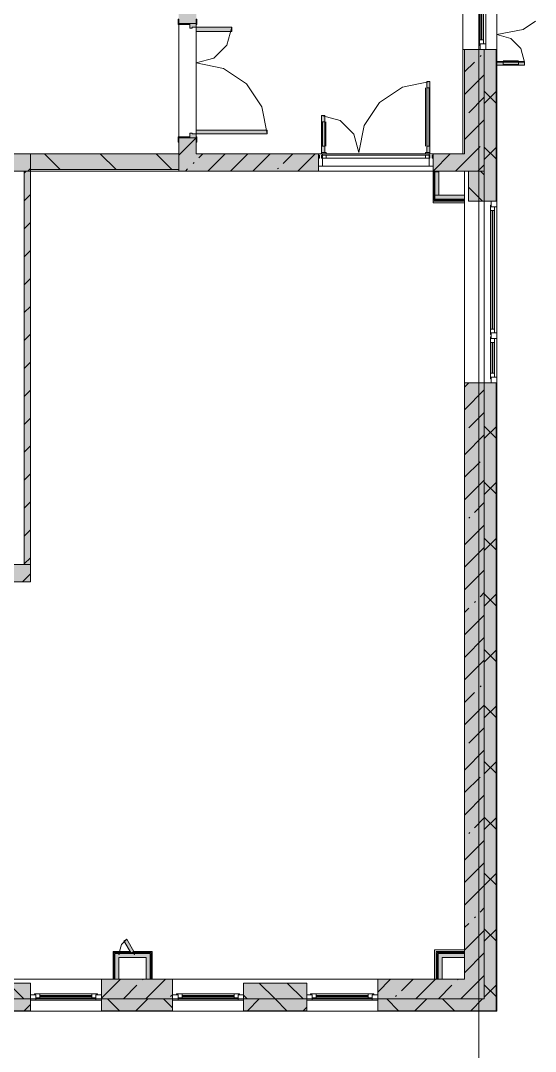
# Model space of a CAD drawing. Header units: millimetres. Extents: x -3817 to 677485, y -22715 to 103890.
# Drawn here: x 10659.8 to 10711.1, y -19609.9 to -19507.1 of the extents above; entities that cross this region are included whole.
import ezdxf

# ---------------------------------------------------------------- set-up
doc = ezdxf.new("R2010")
doc.units = ezdxf.units.MM
doc.layers.add('PDF _Геометрия', color=7, linetype='Continuous', true_color=0x1d1d1d)
doc.layers.add('PDF _Сплошная заливка', color=7, linetype='Continuous', true_color=0xffffff)

msp = doc.modelspace()

# ---------------------------------------------------------------- hatches: boundary and pattern name
at = {"layer": 'PDF _Сплошная заливка', "transparency": 33554559}
h = msp.add_hatch(color=256, dxfattribs=at)
h.paths.add_polyline_path([(10705.41, -19520.41), (10706.02, -19520.41), (10706.02, -19510.02), (10704.06, -19510.02), (10704.06, -19520.41)], flags=0)
h.paths.add_polyline_path([(10706.02, -19500.57), (10706.02, -19435.37), (10704.06, -19435.37), (10704.06, -19500.57), (10705.41, -19500.57)], flags=0)
h = msp.add_hatch(color=256, dxfattribs=at)
h.paths.add_polyline_path([(10706.02, -19605.84), (10707.21, -19605.84), (10707.21, -19543.24), (10706.02, -19543.24), (10706.02, -19604.66)], flags=0)
h.paths.add_polyline_path([(10707.21, -19525.14), (10707.21, -19510.02), (10706.02, -19510.02), (10706.02, -19525.14)], flags=0)
h.paths.add_polyline_path([(10707.21, -19500.57), (10707.21, -19435.37), (10706.02, -19435.37), (10706.02, -19500.57)], flags=0)
h = msp.add_hatch(color=256, dxfattribs=at)
h.paths.add_polyline_path([(10676.19, -19520.41), (10677.29, -19520.41), (10677.29, -19518.84), (10675.55, -19518.84), (10675.55, -19520.41)], flags=0)
h.paths.add_polyline_path([(10675.55, -19507.42), (10677.29, -19507.42), (10677.29, -19498.36), (10675.55, -19498.36), (10675.55, -19506.99)], flags=0)
h.paths.add_polyline_path([(10675.55, -19494.43), (10677.29, -19494.43), (10677.29, -19457.42), (10675.55, -19457.42), (10675.55, -19478.71)], flags=0)
at = {"layer": 'PDF _Сплошная заливка', "true_color": 0xe2e2e2, "transparency": 33554559}
for points in [[(10676.66, -19507.54), (10676.66, -19507.42), (10675.55, -19507.42), (10675.55, -19507.54), (10676.19, -19507.54)], [(10700.28, -19520.3), (10700.59, -19520.3), (10700.59, -19513.22), (10700.28, -19513.22), (10700.28, -19518.33)], [(10676.66, -19518.84), (10676.66, -19518.72), (10675.55, -19518.72), (10675.55, -19518.84), (10676.19, -19518.84)]]:
    msp.add_hatch(color=254, dxfattribs=at).paths.add_polyline_path(points)
h = msp.add_hatch(color=254, dxfattribs=at)
h.paths.add_polyline_path([(10677.29, -19518.84), (10677.29, -19518.44), (10676.66, -19518.36), (10676.66, -19518.84)], flags=0)
h.paths.add_polyline_path([(10676.66, -19507.89), (10676.89, -19507.81), (10677.29, -19507.81), (10677.29, -19507.42), (10676.66, -19507.42)], flags=0)
at = {"layer": 'PDF _Сплошная заливка', "transparency": 33554559}
h = msp.add_hatch(color=256, dxfattribs=at)
h.paths.add_polyline_path([(10675.55, -19521.99), (10675.55, -19520.41), (10660.75, -19520.41), (10660.75, -19521.99), (10661.58, -19521.99)], flags=0)
h.paths.add_polyline_path([(10589.1, -19521.99), (10589.1, -19520.41), (10585.32, -19520.41), (10585.32, -19521.99), (10588.86, -19521.99)], flags=0)
h.paths.add_polyline_path([(10597.21, -19521.99), (10602.48, -19521.99), (10602.48, -19520.41), (10596.97, -19520.41), (10596.97, -19521.99)], flags=0)
for points in [[(10660.12, -19522.14), (10660.75, -19522.14), (10660.75, -19520.41), (10602.48, -19520.41), (10602.48, -19522.14), (10632.37, -19522.14)], [(10700.91, -19525.14), (10701.01, -19525.04), (10701.01, -19522.22), (10700.91, -19522.22), (10700.91, -19522.73)], [(10701.01, -19525.04), (10701.1, -19524.94), (10701.1, -19522.22), (10701.01, -19522.22), (10701.01, -19522.73)], [(10706.02, -19525.14), (10706.02, -19522.14), (10704.45, -19522.14), (10704.45, -19525.14), (10705.41, -19525.14)], [(10701.5, -19525.14), (10704.06, -19525.14), (10704.06, -19525.04), (10701.1, -19525.04), (10701.01, -19525.14)], [(10704.06, -19525.04), (10704.06, -19524.94), (10701.1, -19524.94), (10701.1, -19525.04), (10701.5, -19525.04)], [(10704.06, -19604.66), (10706.02, -19604.66), (10706.02, -19543.24), (10704.06, -19543.24), (10704.06, -19602.69)], [(10672.69, -19602.69), (10672.78, -19602.69), (10672.78, -19600.13), (10672.69, -19600.13), (10672.69, -19601.98)], [(10672.78, -19602.69), (10672.88, -19602.69), (10672.88, -19600.03), (10672.78, -19600.13), (10672.78, -19601.98)], [(10701.32, -19602.69), (10701.42, -19602.69), (10701.42, -19600.13), (10701.32, -19600.13), (10701.32, -19601.98)], [(10704.06, -19604.66), (10704.06, -19602.69), (10695.4, -19602.69), (10695.4, -19604.66), (10698.1, -19604.66)]]:
    msp.add_hatch(color=256, dxfattribs=at).paths.add_polyline_path(points)
h = msp.add_hatch(color=256, dxfattribs=at)
h.paths.add_polyline_path([(10675.55, -19522.14), (10689.49, -19522.14), (10689.49, -19520.41), (10675.55, -19520.41), (10675.55, -19521.99)], flags=0)
h.paths.add_polyline_path([(10706.02, -19522.14), (10706.02, -19520.41), (10700.91, -19520.41), (10700.91, -19522.14), (10705.41, -19522.14)], flags=0)
h = msp.add_hatch(color=256, dxfattribs=at)
h.paths.add_polyline_path([(10653.66, -19563.09), (10660.75, -19563.09), (10660.75, -19561.35), (10653.66, -19561.35)], flags=0)
h.paths.add_polyline_path([(10632.37, -19563.09), (10645.4, -19563.09), (10645.4, -19561.35), (10602.48, -19561.35), (10602.48, -19563.09), (10603.16, -19563.09)], flags=0)
h = msp.add_hatch(color=256, dxfattribs=at)
h.paths.add_polyline_path([(10671.06, -19600.03), (10672.78, -19600.03), (10672.88, -19599.94), (10670.97, -19599.99), (10670.89, -19600.03)], flags=0)
h.paths.add_polyline_path([(10670.75, -19600.03), (10670.7, -19599.94), (10668.99, -19599.94), (10669.08, -19600.03), (10670.08, -19600.03)], flags=0)
at = {"layer": 'PDF _Сплошная заливка', "true_color": 0xe7e7e7, "transparency": 33554559}
for points in [[(10672.29, -19600.53), (10672.69, -19600.53), (10672.69, -19600.13), (10669.18, -19600.13), (10669.18, -19600.53), (10669.58, -19600.53)], [(10672.29, -19602.69), (10672.69, -19602.69), (10672.69, -19600.53), (10672.29, -19600.53), (10672.29, -19601.98)], [(10704.05, -19600.53), (10704.05, -19600.13), (10701.42, -19600.13), (10701.42, -19600.53), (10701.81, -19600.53)]]:
    msp.add_hatch(color=254, dxfattribs=at).paths.add_polyline_path(points)
at = {"layer": 'PDF _Сплошная заливка', "transparency": 33554559}
h = msp.add_hatch(color=256, dxfattribs=at)
h.paths.add_polyline_path([(10657.93, -19604.66), (10660.75, -19604.66), (10660.75, -19603.09), (10656.81, -19603.09), (10656.81, -19604.66)], flags=0)
h.paths.add_polyline_path([(10683.5, -19604.66), (10688.31, -19604.66), (10688.31, -19603.09), (10682.01, -19603.09), (10682.01, -19604.66)], flags=0)
h.paths.add_polyline_path([(10631.62, -19604.66), (10631.62, -19603.09), (10623.35, -19603.09), (10623.35, -19604.66)], flags=0)
h.paths.add_polyline_path([(10578.86, -19604.66), (10589.1, -19604.66), (10589.1, -19603.09), (10578.86, -19603.09)], flags=0)
h.paths.add_polyline_path([(10531.23, -19604.66), (10531.23, -19603.28), (10529.26, -19603.28), (10529.26, -19604.66), (10530.12, -19604.66)], flags=0)
h.paths.add_polyline_path([(10544.73, -19604.66), (10546.58, -19604.66), (10546.58, -19603.28), (10538.31, -19603.28), (10538.31, -19604.66)], flags=0)
h.paths.add_polyline_path([(10614.3, -19604.66), (10616.26, -19604.66), (10616.26, -19603.09), (10614.3, -19603.09)], flags=0)
h.paths.add_polyline_path([(10446.14, -19604.66), (10451.31, -19604.66), (10451.31, -19603.09), (10445.01, -19603.09), (10445.01, -19604.66), (10445.17, -19604.66)], flags=0)
h.paths.add_polyline_path([(10474.54, -19604.66), (10482.8, -19604.66), (10482.8, -19603.28), (10474.54, -19603.28)], flags=0)
h.paths.add_polyline_path([(10465.48, -19604.66), (10467.45, -19604.66), (10467.45, -19603.28), (10465.48, -19603.28)], flags=0)
h.paths.add_polyline_path([(10515.09, -19604.66), (10522.17, -19604.66), (10522.17, -19603.09), (10515.09, -19603.09)], flags=0)
h = msp.add_hatch(color=256, dxfattribs=at)
h.paths.add_polyline_path([(10705.41, -19605.84), (10706.02, -19605.84), (10706.02, -19604.66), (10695.4, -19604.66), (10695.4, -19605.84), (10698.1, -19605.84)], flags=0)
h.paths.add_polyline_path([(10688.31, -19605.84), (10688.31, -19604.66), (10682.01, -19604.66), (10682.01, -19605.84), (10683.5, -19605.84)], flags=0)
h.paths.add_polyline_path([(10584.9, -19605.84), (10589.1, -19605.84), (10589.1, -19604.66), (10578.86, -19604.66), (10578.86, -19605.84), (10581.25, -19605.84)], flags=0)
h.paths.add_polyline_path([(10616.26, -19605.84), (10616.26, -19604.66), (10607.21, -19604.66), (10607.21, -19605.84), (10614.11, -19605.84)], flags=0)
h.paths.add_polyline_path([(10631.62, -19605.84), (10631.62, -19604.66), (10623.35, -19604.66), (10623.35, -19605.84)], flags=0)
h.paths.add_polyline_path([(10649.73, -19605.84), (10660.75, -19605.84), (10660.75, -19604.66), (10649.73, -19604.66)], flags=0)
h.paths.add_polyline_path([(10672.54, -19605.84), (10674.92, -19605.84), (10674.92, -19604.66), (10667.84, -19604.66), (10667.84, -19605.84), (10668.89, -19605.84)], flags=0)
h.paths.add_polyline_path([(10544.73, -19605.84), (10546.58, -19605.84), (10546.58, -19604.66), (10538.31, -19604.66), (10538.31, -19605.84)], flags=0)
h.paths.add_polyline_path([(10564.69, -19605.84), (10571.78, -19605.84), (10571.78, -19604.66), (10564.69, -19604.66)], flags=0)
h.paths.add_polyline_path([(10531.23, -19605.84), (10531.23, -19604.66), (10515.09, -19604.66), (10515.09, -19605.84), (10530.12, -19605.84)], flags=0)
h.paths.add_polyline_path([(10508, -19605.84), (10508, -19604.66), (10500.98, -19604.66), (10500.98, -19605.84), (10504.56, -19605.84)], flags=0)
h.paths.add_polyline_path([(10423.59, -19605.84), (10437.92, -19605.84), (10437.92, -19604.66), (10423.59, -19604.66)], flags=0)
h.paths.add_polyline_path([(10460.74, -19605.84), (10467.45, -19605.84), (10467.45, -19604.66), (10458.4, -19604.66), (10458.4, -19605.84)], flags=0)
h.paths.add_polyline_path([(10449.79, -19605.84), (10451.31, -19605.84), (10451.31, -19604.66), (10445.01, -19604.66), (10445.01, -19605.84), (10446.14, -19605.84)], flags=0)
h.paths.add_polyline_path([(10474.54, -19605.84), (10482.74, -19605.84), (10482.74, -19604.66), (10474.54, -19604.66)], flags=0)

# ---------------------------------------------------------------- linework, layer by layer
at = {"layer": 'PDF _Геометрия', "color": 253, "lineweight": 9, "true_color": 0xaaaaaa}
for points in [[(10705.47, -19618.88), (10705.47, -19525.3), (10705.47, -19524.9), (10705.47, -19431.32)], [(10703.89, -19520.41), (10703.89, -19497.97), (10689.49, -19497.97), (10689.49, -19495.61)], [(10703.89, -19510.02), (10703.89, -19500.57), (10703.89, -19510.02), (10705.62, -19510.02), (10705.62, -19509.47), (10705.62, -19510.02)], [(10684.37, -19518.44), (10683.83, -19515.73), (10682.3, -19513.43), (10680, -19511.9), (10677.29, -19511.36), (10679.06, -19510.88), (10680.35, -19509.58), (10680.83, -19507.81)], [(10711.12, -19507.2), (10709.9, -19508.02), (10707.29, -19508.54), (10708.67, -19508.91), (10709.68, -19509.92), (10710.05, -19511.29), (10707.29, -19511.29)], [(10709.42, -19511.15), (10707.92, -19511.15)], [(10707.29, -19511.29), (10707.29, -19512.14), (10707.29, -19511.29)], [(10707.92, -19511.58), (10707.92, -19511.22)], [(10709.42, -19511.5), (10707.92, -19511.5)], [(10709.42, -19511.58), (10709.42, -19511.22)], [(10689.8, -19520.3), (10689.8, -19516.6), (10691.65, -19517.1), (10693.01, -19518.45), (10693.51, -19520.3), (10694.04, -19517.59), (10695.58, -19515.29), (10697.88, -19513.76), (10700.59, -19513.22), (10700.59, -19520.3)], [(10700.17, -19513.85), (10700.17, -19519.67)], [(10700.59, -19513.85), (10700.28, -19513.85)], [(10700.51, -19513.85), (10700.51, -19519.67)], [(10689.8, -19517.23), (10690.12, -19517.23)], [(10689.88, -19517.23), (10689.88, -19519.67)], [(10690.23, -19517.23), (10690.23, -19519.67)], [(10597.21, -19520.41), (10675.55, -19520.41)], [(10689.49, -19520.41), (10689.49, -19520.85)], [(10689.8, -19519.67), (10690.12, -19519.67)], [(10690.24, -19520.41), (10690.24, -19520.3), (10689.8, -19520.3), (10689.8, -19520.41)], [(10700.16, -19520.41), (10700.16, -19520.3), (10700.59, -19520.3), (10700.59, -19520.41)], [(10700.59, -19519.67), (10700.28, -19519.67)], [(10700.91, -19520.85), (10700.91, -19520.41)], [(10689.8, -19520.54), (10689.8, -19520.85), (10690.24, -19520.85), (10690.24, -19520.54)], [(10700.59, -19520.54), (10700.59, -19520.85), (10700.16, -19520.85), (10700.16, -19520.54)], [(10689.49, -19521.64), (10689.49, -19522.14), (10660.75, -19522.14), (10660.75, -19563.09), (10653.9, -19563.09)], [(10660.75, -19522.14), (10675.55, -19522.14)], [(10700.91, -19525.14), (10700.91, -19525.29), (10704.06, -19525.29), (10700.91, -19525.29), (10700.91, -19521.64)], [(10695.4, -19602.69), (10701.06, -19602.69), (10701.06, -19599.77), (10704.06, -19599.77), (10704.06, -19543.24)], [(10669.64, -19599.94), (10669.83, -19599.23), (10670.35, -19598.71)], [(10704.06, -19599.77), (10701.06, -19599.77), (10701.06, -19602.69), (10701.22, -19602.69)], [(10701.81, -19602.69), (10704.06, -19602.69)]]:
    msp.add_lwpolyline(points, dxfattribs=at)
at = {"layer": 'PDF _Геометрия', "color": 7, "lineweight": 9}
for points in [[(10706.02, -19525.14), (10706.02, -19522.14), (10704.45, -19522.14), (10704.45, -19525.14), (10706.02, -19525.14), (10706.02, -19543.24), (10704.06, -19543.24), (10704.06, -19525.29), (10704.06, -19525.14), (10704.06, -19522.14), (10704.45, -19522.14), (10700.91, -19522.14), (10700.91, -19520.41), (10704.06, -19520.41), (10704.06, -19510.02), (10706.02, -19510.02), (10707.27, -19510.02), (10707.27, -19500.57), (10707.27, -19500.96), (10707.27, -19505.33), (10707.27, -19500.96), (10707.27, -19505.43), (10707.27, -19500.96)], [(10706.17, -19510.02), (10706.17, -19500.57)], [(10705.54, -19509.62), (10705.54, -19500.96)], [(10705.69, -19509.07), (10705.69, -19501.51)], [(10705.77, -19501.51), (10705.77, -19509.07)], [(10675.55, -19507.42), (10677.29, -19507.42)], [(10675.55, -19518.72), (10675.55, -19507.54)], [(10707.27, -19511.59), (10707.27, -19507.66)], [(10707.27, -19518.29), (10707.27, -19512.46), (10707.27, -19512.07), (10707.27, -19507.7), (10707.27, -19512.07)], [(10677.29, -19508.21), (10677.29, -19518.44)], [(10705.54, -19509.07), (10705.93, -19509.07)], [(10706.02, -19522.14), (10706.02, -19520.41), (10706.02, -19510.02), (10705.62, -19510.02), (10705.62, -19509.47)], [(10707.21, -19525.14), (10707.21, -19510.02)], [(10707.23, -19525.14), (10707.23, -19510.02)], [(10705.6, -19510.71), (10705.7, -19510.61)], [(10704.06, -19512.25), (10705.04, -19511.27)], [(10704.06, -19514.5), (10706.02, -19512.53)], [(10707.27, -19512.46), (10707.27, -19518.29), (10707.27, -19512.26), (10707.27, -19518.29), (10707.27, -19518.68), (10707.27, -19513.95)], [(10707.21, -19515.36), (10706.02, -19514.18)], [(10706.02, -19515.41), (10707.21, -19514.22)], [(10704.48, -19516.32), (10706.02, -19514.77)], [(10704.06, -19518.99), (10706.02, -19517.02)], [(10675.55, -19520.55), (10675.69, -19520.41), (10677.27, -19518.84)], [(10677.29, -19518.84), (10675.55, -19518.84)], [(10675.55, -19519.27), (10675.55, -19520.41), (10675.55, -19521.99), (10675.55, -19522.14), (10689.49, -19522.14), (10689.49, -19520.41), (10677.29, -19520.41), (10677.29, -19519.27)], [(10602.48, -19522.14), (10603.11, -19522.14), (10660.12, -19522.14), (10660.75, -19522.14), (10660.75, -19521.99), (10660.75, -19520.41), (10602.48, -19520.41), (10602.48, -19521.99), (10602.48, -19522.14), (10602.48, -19551.12), (10597.21, -19551.12)], [(10663.72, -19521.99), (10662.15, -19520.41)], [(10669.29, -19521.99), (10667.72, -19520.41)], [(10674.86, -19521.99), (10673.28, -19520.41)], [(10677.54, -19520.81), (10677.94, -19520.41)], [(10678.45, -19522.14), (10680.18, -19520.41)], [(10680.7, -19522.14), (10682.43, -19520.41)], [(10682.94, -19522.14), (10684.67, -19520.41)], [(10685.96, -19521.37), (10686.92, -19520.41)], [(10687.43, -19522.14), (10689.16, -19520.41)], [(10689.49, -19520.85), (10689.49, -19520.41)], [(10689.88, -19521.64), (10700.51, -19521.64), (10689.88, -19521.64), (10689.88, -19520.85), (10689.88, -19520.54), (10689.88, -19520.41), (10689.88, -19520.54), (10689.88, -19520.85), (10700.51, -19520.85), (10689.88, -19520.85)], [(10700.51, -19520.85), (10700.51, -19520.54), (10700.51, -19520.41), (10700.51, -19520.54), (10700.51, -19520.85), (10700.51, -19521.64)], [(10700.91, -19522.14), (10702.63, -19520.41)], [(10700.91, -19520.41), (10700.91, -19520.85)], [(10703.15, -19522.14), (10704.88, -19520.41), (10705.6, -19519.69)], [(10707.21, -19520.93), (10706.02, -19519.75)], [(10706.02, -19520.97), (10707.21, -19519.79)], [(10676.98, -19521.37), (10677.07, -19521.28)], [(10689.88, -19520.54), (10700.51, -19520.54), (10689.88, -19520.54)], [(10660.12, -19522.34), (10660.31, -19522.14)], [(10660.49, -19522.14), (10660.75, -19521.88)], [(10676.21, -19522.14), (10676.42, -19521.93)], [(10685.4, -19521.93), (10685.49, -19521.84)], [(10700.91, -19521.64), (10700.91, -19522.14), (10689.49, -19522.14), (10689.49, -19521.64)], [(10704.06, -19525.04), (10701.5, -19525.04), (10701.1, -19525.04), (10701.01, -19525.04), (10701.01, -19522.22), (10701.01, -19524.54)], [(10704.06, -19524.94), (10701.5, -19524.94), (10701.1, -19524.94), (10701.1, -19522.22), (10701.1, -19524.54)], [(10705.39, -19522.14), (10706.02, -19521.51)], [(10706.02, -19522.53), (10705.64, -19522.14)], [(10660.12, -19525.12), (10660.75, -19524.49)], [(10705.85, -19525.14), (10704.45, -19523.74)], [(10707.27, -19525.14), (10707.27, -19543.24), (10707.27, -19525.14), (10706.02, -19525.14), (10706.02, -19543.24), (10706.02, -19604.66), (10695.4, -19604.66), (10695.4, -19605.9), (10706.02, -19605.9), (10707.23, -19605.9), (10707.27, -19605.9), (10707.27, -19543.24), (10706.02, -19543.24), (10707.27, -19543.24), (10707.27, -19539.7)], [(10701.86, -19525.14), (10701.96, -19525.04), (10702.06, -19524.94)], [(10703.06, -19525.14), (10702.96, -19525.04), (10702.87, -19524.94)], [(10706.64, -19538.44), (10706.64, -19525.53)], [(10706.72, -19525.14), (10706.72, -19525.69)], [(10706.64, -19526.08), (10707.03, -19526.08)], [(10706.8, -19537.89), (10706.8, -19526.08)], [(10706.87, -19526.08), (10706.87, -19537.89)], [(10707.27, -19525.69), (10707.27, -19542.69)], [(10660.12, -19527.9), (10660.75, -19527.27)], [(10660.12, -19530.69), (10660.75, -19530.06)], [(10660.12, -19533.47), (10660.75, -19532.84)], [(10707.27, -19537.34), (10707.27, -19533.8)], [(10660.12, -19536.25), (10660.75, -19535.63)], [(10660.12, -19539.04), (10660.75, -19538.41)], [(10706.64, -19537.89), (10707.03, -19537.89)], [(10706.64, -19542.85), (10706.64, -19538.68)], [(10706.64, -19539.23), (10707.03, -19539.23)], [(10706.8, -19542.3), (10706.8, -19539.23)], [(10706.87, -19539.23), (10706.87, -19542.3)], [(10660.12, -19541.82), (10660.75, -19541.19)], [(10706.64, -19542.3), (10707.03, -19542.3)], [(10706.72, -19542.69), (10706.72, -19543.24)], [(10660.12, -19544.61), (10660.75, -19543.98)], [(10707.23, -19543.24), (10707.23, -19605.86), (10707.21, -19605.86), (10706.02, -19605.86), (10695.4, -19605.86)], [(10707.21, -19543.24), (10707.21, -19605.84), (10706.02, -19605.84), (10695.4, -19605.84)], [(10704.06, -19543.68), (10704.49, -19543.24)], [(10704.06, -19545.93), (10706.02, -19543.96)], [(10660.12, -19547.39), (10660.75, -19546.76)], [(10704.48, -19547.75), (10706.02, -19546.2)], [(10707.21, -19548.76), (10706.02, -19547.58)], [(10706.02, -19548.81), (10707.21, -19547.63)], [(10704.06, -19550.42), (10706.02, -19548.45)], [(10660.12, -19550.17), (10660.75, -19549.54)], [(10704.06, -19552.66), (10705.6, -19551.12)], [(10660.12, -19552.96), (10660.75, -19552.33)], [(10704.06, -19554.91), (10706.02, -19552.94)], [(10707.21, -19554.33), (10706.02, -19553.15)], [(10706.02, -19554.38), (10707.21, -19553.2)], [(10660.12, -19555.74), (10660.75, -19555.11)], [(10705.04, -19556.17), (10706.02, -19555.18)], [(10704.48, -19556.73), (10704.57, -19556.63)], [(10660.12, -19558.53), (10660.75, -19557.9)], [(10704.06, -19559.4), (10706.02, -19557.43)], [(10707.21, -19559.9), (10706.02, -19558.72)], [(10706.02, -19559.95), (10707.21, -19558.76)], [(10704.06, -19561.64), (10706.02, -19559.67)], [(10653.9, -19563.09), (10660.75, -19563.09), (10660.75, -19561.35), (10660.12, -19561.35), (10657.21, -19561.35)], [(10660.12, -19561.31), (10660.75, -19560.68)], [(10659.96, -19563.09), (10660.75, -19562.29)], [(10704.06, -19563.89), (10706.02, -19561.92)], [(10705.6, -19564.59), (10706.02, -19564.16)], [(10707.21, -19565.47), (10706.02, -19564.29)], [(10706.02, -19565.51), (10707.21, -19564.33)], [(10705.04, -19565.15), (10705.14, -19565.05)], [(10704.06, -19566.13), (10704.48, -19565.71)], [(10704.06, -19568.38), (10706.02, -19566.41)], [(10704.06, -19570.62), (10706.02, -19568.65)], [(10707.21, -19571.04), (10706.02, -19569.85)], [(10706.02, -19571.08), (10707.21, -19569.9)], [(10704.06, -19572.87), (10706.02, -19570.9)], [(10705.6, -19573.57), (10705.7, -19573.47)], [(10704.06, -19575.11), (10705.04, -19574.13)], [(10704.06, -19577.36), (10706.02, -19575.39)], [(10707.21, -19576.6), (10706.02, -19575.42)], [(10706.02, -19576.65), (10707.21, -19575.47)], [(10704.48, -19579.18), (10706.02, -19577.63)], [(10704.06, -19581.85), (10706.02, -19579.88)], [(10707.21, -19582.17), (10706.02, -19580.99)], [(10706.02, -19582.22), (10707.21, -19581.03)], [(10704.06, -19584.09), (10705.6, -19582.55)], [(10704.06, -19586.34), (10706.02, -19584.37)], [(10705.04, -19587.6), (10706.02, -19586.61)], [(10707.21, -19587.74), (10706.02, -19586.56)], [(10706.02, -19587.78), (10707.21, -19586.6)], [(10704.48, -19588.16), (10704.57, -19588.06)], [(10704.06, -19590.83), (10706.02, -19588.86)], [(10704.06, -19593.07), (10706.02, -19591.1)], [(10707.21, -19593.31), (10706.02, -19592.12)], [(10706.02, -19593.35), (10707.21, -19592.17)], [(10704.06, -19595.32), (10706.02, -19593.35)], [(10705.6, -19596.02), (10706.02, -19595.59)], [(10704.06, -19597.56), (10704.48, -19597.14)], [(10705.04, -19596.58), (10705.14, -19596.48)], [(10704.06, -19599.81), (10706.02, -19597.84)], [(10707.21, -19598.87), (10706.02, -19597.69)], [(10706.02, -19598.92), (10707.21, -19597.74)], [(10669.56, -19599.94), (10670.7, -19599.94), (10668.99, -19599.94), (10668.99, -19600.03), (10668.99, -19600.53)], [(10668.99, -19600.03), (10668.99, -19600.53), (10668.99, -19602.69), (10669.58, -19602.69)], [(10669.08, -19602.69), (10669.08, -19600.53), (10669.08, -19600.13), (10669.08, -19600.03), (10670.75, -19600.03)], [(10672.69, -19602.69), (10672.69, -19600.53), (10672.69, -19600.13), (10669.18, -19600.13), (10669.18, -19600.53), (10669.18, -19602.69)], [(10669.49, -19600.13), (10669.39, -19600.03), (10669.3, -19599.94)], [(10671.06, -19599.94), (10672.88, -19599.94), (10672.88, -19600.03), (10672.88, -19600.53), (10672.88, -19602.69), (10672.29, -19602.69), (10672.29, -19600.53), (10669.58, -19600.53), (10669.58, -19602.69), (10672.29, -19602.69)], [(10671.14, -19600.53), (10669.58, -19600.53)], [(10672.78, -19602.69), (10672.78, -19600.53), (10672.78, -19600.13), (10672.78, -19600.03), (10670.89, -19600.03)], [(10701.32, -19602.69), (10701.32, -19600.53), (10701.32, -19600.13), (10701.32, -19600.03), (10704.05, -19600.03)], [(10701.42, -19602.69), (10701.42, -19600.53), (10701.42, -19600.13), (10704.05, -19600.13)], [(10702.03, -19600.13), (10702.13, -19600.03), (10702.22, -19599.94)], [(10702.9, -19600.13), (10702.8, -19600.03), (10702.7, -19599.94)], [(10704.06, -19602.05), (10706.02, -19600.08)], [(10701.22, -19600.94), (10701.32, -19600.84), (10701.42, -19600.74)], [(10703.69, -19604.66), (10704.06, -19604.3), (10706.02, -19602.33)], [(10660.75, -19604.66), (10656.81, -19604.66), (10660.75, -19604.66), (10660.75, -19605.9), (10649.73, -19605.9), (10649.73, -19604.66), (10656.81, -19604.66), (10656.81, -19603.09), (10660.75, -19603.09), (10660.75, -19604.66), (10660.75, -19605.9), (10663.11, -19605.9)], [(10654.85, -19602.69), (10668.99, -19602.69)], [(10660.1, -19604.66), (10658.53, -19603.09)], [(10667.84, -19604.6), (10669.74, -19602.69)], [(10670.02, -19604.66), (10671.37, -19603.31)], [(10671.93, -19602.75), (10671.99, -19602.69)], [(10672.26, -19604.66), (10674.23, -19602.69)], [(10672.88, -19602.69), (10695.4, -19602.69), (10695.4, -19604.66), (10688.31, -19604.66)], [(10686.34, -19605.84), (10685.16, -19604.66), (10683.58, -19603.09)], [(10687.94, -19604.66), (10686.36, -19603.09)], [(10695.4, -19603.98), (10696.68, -19602.69)], [(10697.75, -19603.87), (10698.93, -19602.69)], [(10699.2, -19604.66), (10701.17, -19602.69)], [(10701.45, -19604.66), (10702.8, -19603.31)], [(10703.36, -19602.75), (10703.42, -19602.69)], [(10707.21, -19604.44), (10706.02, -19603.26)], [(10706.02, -19604.49), (10707.21, -19603.31)], [(10661.3, -19604.25), (10660.75, -19604.25)], [(10665.47, -19605.9), (10667.84, -19605.9), (10667.84, -19604.66), (10660.75, -19604.66), (10667.84, -19604.66)], [(10661.14, -19604.17), (10667.44, -19604.17)], [(10661.7, -19604.17), (10661.7, -19604.57)], [(10661.7, -19604.33), (10666.89, -19604.33)], [(10666.89, -19604.41), (10661.7, -19604.41)], [(10666.89, -19604.17), (10666.89, -19604.57)], [(10667.84, -19604.25), (10667.29, -19604.25)], [(10669.63, -19605.84), (10668.45, -19604.66)], [(10671.26, -19605.84), (10672.45, -19604.66)], [(10674.92, -19605.56), (10674.02, -19604.66)], [(10674.73, -19604.43), (10674.92, -19604.25)], [(10675.47, -19604.25), (10674.92, -19604.25)], [(10674.92, -19604.66), (10682.01, -19604.66)], [(10674.92, -19604.66), (10674.92, -19605.9)], [(10682.01, -19604.66), (10674.92, -19604.66)], [(10675.32, -19604.17), (10681.62, -19604.17)], [(10675.87, -19604.17), (10675.87, -19604.57)], [(10675.87, -19604.33), (10681.06, -19604.33)], [(10681.06, -19604.41), (10675.87, -19604.41)], [(10681.06, -19604.17), (10681.06, -19604.57)], [(10682.01, -19604.25), (10681.46, -19604.25)], [(10682.37, -19604.66), (10682.01, -19604.3)], [(10682.01, -19605.9), (10682.01, -19604.66)], [(10682.4, -19605.84), (10683.58, -19604.66)], [(10688.86, -19604.25), (10688.31, -19604.25)], [(10688.7, -19604.17), (10695, -19604.17)], [(10689.25, -19604.17), (10689.25, -19604.57)], [(10689.25, -19604.33), (10694.45, -19604.33)], [(10694.45, -19604.41), (10689.25, -19604.41)], [(10694.45, -19604.17), (10694.45, -19604.57)], [(10695.4, -19604.25), (10694.84, -19604.25)], [(10697.47, -19605.84), (10696.29, -19604.66)], [(10697.18, -19604.43), (10697.28, -19604.34)], [(10699.1, -19605.84), (10700.28, -19604.66)], [(10703.04, -19605.84), (10701.86, -19604.66)], [(10704.67, -19605.84), (10705.85, -19604.66)], [(10660.13, -19605.84), (10660.75, -19605.22)], [(10660.75, -19604.8), (10667.84, -19604.8)], [(10674.92, -19604.8), (10682.01, -19604.8)], [(10687.97, -19605.84), (10688.31, -19605.5)], [(10688.31, -19604.8), (10695.4, -19604.8)], [(10649.73, -19605.84), (10660.75, -19605.84)], [(10649.73, -19605.86), (10660.75, -19605.86)], [(10667.84, -19605.9), (10660.75, -19605.9)], [(10667.84, -19605.84), (10674.92, -19605.84)], [(10667.84, -19605.86), (10674.92, -19605.86)], [(10682.01, -19605.9), (10674.92, -19605.9)], [(10675.71, -19605.9), (10680.43, -19605.9)], [(10682.01, -19605.84), (10688.31, -19605.84)], [(10682.01, -19605.86), (10688.31, -19605.86)], [(10682.8, -19605.9), (10686.73, -19605.9)], [(10689.1, -19605.9), (10693.82, -19605.9)]]:
    msp.add_lwpolyline(points, dxfattribs=at)
for points in [[(10705.54, -19500.96), (10705.54, -19509.62), (10705.62, -19509.62), (10705.62, -19509.47), (10705.93, -19509.47), (10705.93, -19501.12), (10705.62, -19501.12), (10705.62, -19500.96)], [(10707.27, -19507.79), (10707.27, -19512.26)], [(10706.17, -19510.02), (10705.62, -19510.02), (10705.62, -19509.47), (10706.17, -19509.47)], [(10706.02, -19525.14), (10707.27, -19525.14), (10707.27, -19510.02), (10706.02, -19510.02), (10706.02, -19520.41), (10706.02, -19522.14)], [(10675.55, -19520.41), (10660.75, -19520.41), (10660.75, -19521.99), (10675.55, -19521.99)], [(10689.8, -19520.54), (10689.88, -19520.54), (10689.88, -19520.41), (10689.49, -19520.41), (10689.49, -19520.54), (10689.57, -19520.54), (10689.57, -19520.85), (10689.49, -19520.85), (10689.49, -19521.64), (10689.88, -19521.64), (10689.88, -19520.85), (10689.8, -19520.85)], [(10689.88, -19520.41), (10700.51, -19520.41)], [(10700.83, -19520.85), (10700.83, -19520.54), (10700.91, -19520.54), (10700.91, -19520.41), (10700.51, -19520.41), (10700.51, -19520.54), (10700.59, -19520.54), (10700.59, -19520.85), (10700.51, -19520.85), (10700.51, -19521.64), (10700.91, -19521.64), (10700.91, -19520.85)], [(10660.12, -19522.14), (10660.12, -19561.35), (10660.75, -19561.35), (10660.75, -19522.14)], [(10701.5, -19524.54), (10701.5, -19522.22), (10700.91, -19522.22), (10700.91, -19525.14), (10701.01, -19525.14), (10701.5, -19525.14), (10704.06, -19525.14), (10704.06, -19524.54)], [(10700.91, -19522.22), (10700.91, -19524.54), (10701.5, -19524.54), (10701.5, -19522.22)], [(10701.01, -19523.08), (10701.1, -19523.18), (10701.01, -19523.08), (10700.91, -19522.98)], [(10706.64, -19525.53), (10706.64, -19538.44), (10706.72, -19538.44), (10706.72, -19538.28), (10707.03, -19538.28), (10707.03, -19525.69), (10706.72, -19525.69), (10706.72, -19525.53)], [(10707.27, -19525.69), (10706.72, -19525.69), (10706.72, -19525.14), (10707.27, -19525.14)], [(10706.64, -19538.68), (10706.64, -19542.85), (10706.72, -19542.85), (10706.72, -19542.69), (10707.03, -19542.69), (10707.03, -19538.84), (10706.72, -19538.84), (10706.72, -19538.68)], [(10707.27, -19538.84), (10706.72, -19538.84), (10706.72, -19538.28), (10707.27, -19538.28)], [(10706.72, -19538.84), (10706.72, -19538.28)], [(10707.27, -19543.24), (10706.72, -19543.24), (10706.72, -19542.69), (10707.27, -19542.69)], [(10704.06, -19543.24), (10704.06, -19602.69), (10695.4, -19602.69), (10695.4, -19604.66), (10704.06, -19604.66), (10706.02, -19604.66), (10706.02, -19543.24)], [(10701.81, -19600.53), (10704.05, -19600.53), (10704.05, -19599.94), (10701.22, -19599.94), (10701.22, -19600.03), (10701.22, -19600.53), (10701.22, -19602.69), (10701.81, -19602.69)], [(10674.92, -19604.66), (10674.92, -19602.69), (10667.84, -19602.69), (10667.84, -19604.66)], [(10688.31, -19604.66), (10688.31, -19603.09), (10682.01, -19603.09), (10682.01, -19604.66)], [(10660.75, -19604.8), (10660.75, -19604.25), (10661.3, -19604.25), (10661.3, -19604.8)], [(10667.44, -19604.17), (10661.14, -19604.17), (10661.14, -19604.25), (10661.3, -19604.25), (10661.3, -19604.57), (10667.29, -19604.57), (10667.29, -19604.25), (10667.44, -19604.25)], [(10667.29, -19604.8), (10667.29, -19604.25), (10667.84, -19604.25), (10667.84, -19604.8)], [(10674.92, -19604.66), (10667.84, -19604.66), (10667.84, -19605.9), (10674.92, -19605.9)], [(10674.92, -19604.8), (10674.92, -19604.25), (10675.47, -19604.25), (10675.47, -19604.8)], [(10681.62, -19604.17), (10675.32, -19604.17), (10675.32, -19604.25), (10675.47, -19604.25), (10675.47, -19604.57), (10681.46, -19604.57), (10681.46, -19604.25), (10681.62, -19604.25)], [(10681.46, -19604.8), (10681.46, -19604.25), (10682.01, -19604.25), (10682.01, -19604.8)], [(10682.01, -19604.66), (10682.01, -19605.9), (10688.31, -19605.9), (10688.31, -19604.66)], [(10688.31, -19604.8), (10688.31, -19604.25), (10688.86, -19604.25), (10688.86, -19604.8)], [(10688.31, -19605.9), (10688.31, -19604.66), (10695.4, -19604.66), (10695.4, -19605.9)], [(10695, -19604.17), (10688.7, -19604.17), (10688.7, -19604.25), (10688.86, -19604.25), (10688.86, -19604.57), (10694.84, -19604.57), (10694.84, -19604.25), (10695, -19604.25)], [(10694.84, -19604.8), (10694.84, -19604.25), (10695.4, -19604.25), (10695.4, -19604.8)]]:
    msp.add_lwpolyline(points, close=True, dxfattribs=at)
at = {"layer": 'PDF _Геометрия', "color": 253, "lineweight": 9, "true_color": 0xaaaaaa}
for points in [[(10675.49, -19507.54), (10675.55, -19507.54), (10675.55, -19506.99), (10675.49, -19506.99)], [(10677.29, -19507.54), (10677.35, -19507.54), (10677.35, -19506.99), (10677.29, -19506.99)], [(10675.55, -19507.54), (10676.66, -19507.54), (10676.66, -19507.42), (10675.55, -19507.42)], [(10677.29, -19507.81), (10677.29, -19507.42), (10676.66, -19507.42), (10676.66, -19507.89), (10676.89, -19507.89), (10676.89, -19507.81)], [(10680.83, -19507.81), (10677.29, -19507.81), (10677.29, -19508.21), (10680.83, -19508.21)], [(10677.29, -19518.44), (10677.29, -19508.21)], [(10707.29, -19511.22), (10707.29, -19511.58), (10710.05, -19511.58), (10710.05, -19511.22), (10707.29, -19511.22), (10707.29, -19511.58), (10710.05, -19511.58), (10710.05, -19511.22)], [(10700.28, -19520.3), (10700.59, -19520.3), (10700.59, -19513.22), (10700.28, -19513.22), (10700.28, -19520.3), (10700.59, -19520.3), (10700.59, -19513.22), (10700.28, -19513.22)], [(10690.12, -19520.3), (10689.8, -19520.3), (10689.8, -19516.6), (10690.12, -19516.6), (10690.12, -19520.3), (10690.12, -19516.6), (10689.8, -19516.6), (10689.8, -19520.3)], [(10684.37, -19518.44), (10684.37, -19518.05), (10677.29, -19518.05), (10677.29, -19518.44)], [(10675.49, -19518.72), (10675.49, -19519.27), (10675.55, -19519.27), (10675.55, -19518.72)], [(10675.55, -19518.72), (10675.55, -19518.84), (10676.66, -19518.84), (10676.66, -19518.72)], [(10677.29, -19518.44), (10676.89, -19518.44), (10676.89, -19518.36), (10676.66, -19518.36), (10676.66, -19518.84), (10677.29, -19518.84)], [(10677.29, -19518.72), (10677.29, -19519.27), (10677.35, -19519.27), (10677.35, -19518.72)], [(10670.35, -19598.71), (10670.08, -19598.87), (10670.79, -19600.09), (10671.06, -19599.94)], [(10669.6, -19600.25), (10669.6, -19599.94), (10669.56, -19599.94), (10669.56, -19600.25)], [(10671.1, -19600.25), (10671.14, -19600.25), (10671.14, -19599.94), (10671.1, -19599.94)]]:
    msp.add_lwpolyline(points, close=True, dxfattribs=at)
at = {"layer": 'PDF _Сплошная заливка', "color": 254, "lineweight": 60, "true_color": 0xe2e2e2, "transparency": 33554559}
for points in [[(10677.29, -19507.54), (10677.35, -19507.54), (10677.29, -19506.99)], [(10680.83, -19508.21), (10680.83, -19507.81), (10677.29, -19508.21), (10677.29, -19507.81)], [(10710.05, -19511.58), (10710.05, -19511.22), (10707.29, -19511.58), (10707.29, -19511.22)], [(10690.12, -19520.3), (10690.12, -19516.6), (10689.8, -19520.3), (10689.8, -19516.6)], [(10677.29, -19518.44), (10684.37, -19518.44), (10677.29, -19518.05), (10684.37, -19518.05)], [(10670.79, -19600.09), (10671.06, -19599.94), (10670.08, -19598.87), (10670.35, -19598.71)]]:
    msp.add_solid(points, dxfattribs=at)
at = {"layer": 'PDF _Сплошная заливка', "lineweight": 60, "transparency": 33554559}
for points in [[(10660.75, -19561.35), (10660.75, -19522.14), (10660.12, -19561.35), (10660.12, -19522.14)], [(10701.01, -19524.54), (10701.01, -19522.22), (10700.91, -19524.54), (10700.91, -19522.22)], [(10701.1, -19524.54), (10701.1, -19522.22), (10701.01, -19524.54), (10701.01, -19522.22)], [(10669.08, -19602.69), (10669.08, -19600.13), (10668.99, -19602.69), (10668.99, -19600.03)], [(10669.18, -19600.13), (10672.69, -19600.13), (10669.08, -19600.03), (10672.78, -19600.03)], [(10669.18, -19602.69), (10669.18, -19600.13), (10669.08, -19602.69), (10669.08, -19600.13)], [(10701.32, -19600.03), (10704.05, -19600.03), (10701.22, -19599.94), (10704.05, -19599.94)], [(10701.32, -19602.69), (10701.32, -19600.13), (10701.22, -19602.69), (10701.22, -19600.03)], [(10701.42, -19600.13), (10704.05, -19600.13), (10701.32, -19600.03), (10704.05, -19600.03)], [(10667.84, -19604.66), (10674.92, -19604.66), (10667.84, -19602.69), (10674.92, -19602.69)]]:
    msp.add_solid(points, dxfattribs=at)
at = {"layer": 'PDF _Сплошная заливка', "color": 254, "lineweight": 60, "true_color": 0xe7e7e7, "transparency": 33554559}
for points in [[(10701.5, -19524.94), (10701.5, -19522.22), (10701.1, -19524.94), (10701.1, -19522.22)], [(10701.5, -19524.54), (10701.5, -19522.22), (10701.1, -19524.54), (10701.1, -19522.22)], [(10704.06, -19524.94), (10704.06, -19524.54), (10701.5, -19524.94), (10701.5, -19524.54)], [(10669.58, -19602.69), (10669.58, -19600.53), (10669.18, -19602.69), (10669.18, -19600.53)], [(10701.81, -19602.69), (10701.81, -19600.53), (10701.42, -19602.69), (10701.42, -19600.53)]]:
    msp.add_solid(points, dxfattribs=at)

doc.saveas('drawing.dxf')
